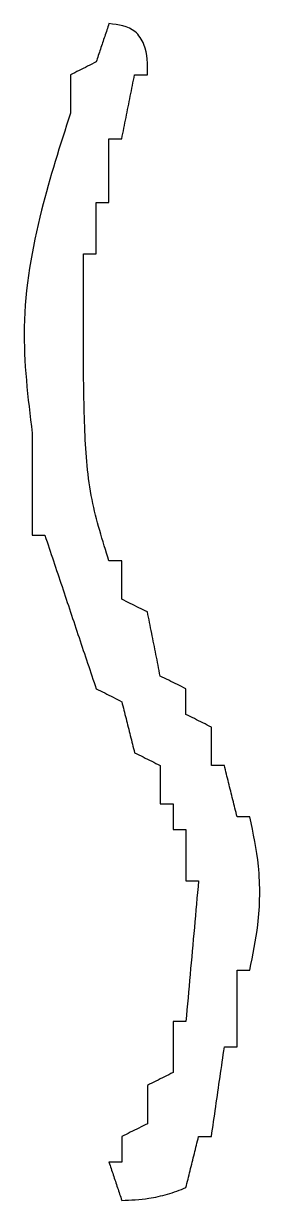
# Model space of a CAD drawing. Extents: x -38 to 63, y 7 to 46.
# Drawn here: x -21.82 to -20.49, y 18.88 to 25.5 of the extents above; entities that cross this region are included whole.
import ezdxf

# ---------------------------------------------------------------- set-up
doc = ezdxf.new("R2010")
doc.units = 0
doc.layers.add('レイヤー_1', color=7, linetype='CONTINUOUS')

msp = doc.modelspace()

# ---------------------------------------------------------------- linework, layer by layer
at = {"layer": 'レイヤー_1', "color": 7}
for points in [[(-21.557633, 25.214632), (-21.557633, 24.998365)], [(-21.197438, 25.214632), (-21.125473, 25.214632)], [(-21.413424, 24.207783), (-21.413424, 24.495174), (-21.341273, 24.495174), (-21.341273, 24.855183), (-21.269589, 24.855183)], [(-21.484922, 23.6316), (-21.484922, 24.207783), (-21.413424, 24.207783)], [(-21.772967, 23.198694), (-21.772967, 22.623725), (-21.701189, 22.623725)], [(-21.269589, 22.263902), (-21.269589, 22.479422), (-21.341273, 22.479422)], [(-20.909113, 21.615755), (-20.909113, 21.760151)], [(-20.693126, 21.328738), (-20.765838, 21.328738), (-20.765838, 21.544164)], [(-21.053695, 21.328738), (-21.053695, 21.112378), (-20.981544, 21.112378), (-20.981544, 20.968542), (-20.909113, 20.968542), (-20.909113, 20.680404), (-20.837989, 20.680404)], [(-20.549757, 21.03948), (-20.621535, 21.03948)], [(-20.693126, 19.744959), (-20.621535, 19.744959), (-20.621535, 20.176746), (-20.549757, 20.176746)], [(-20.909113, 19.888515), (-20.981544, 19.888515), (-20.981544, 19.600657)], [(-21.125473, 19.528693), (-21.125473, 19.313173)], [(-21.269589, 19.240368), (-21.269589, 19.168964), (-21.269589, 19.096719), (-21.341273, 19.096719)], [(-20.837989, 19.240368), (-20.765838, 19.240368)]]:
    msp.add_lwpolyline(points, dxfattribs=at)
for points, knots in [([(-21.341273, 25.502956), (-21.349212, 25.478949), (-21.365092, 25.430925), (-21.389341, 25.35912), (-21.405406, 25.31124), (-21.413424, 25.287343)], [0, 0, 0, 0, 0.075856, 0.151745, 0.227366, 0.227366, 0.227366, 0.227366]), ([(-21.125473, 25.214632), (-21.124595, 25.273054), (-21.123267, 25.361345), (-21.202923, 25.485321), (-21.287568, 25.49611), (-21.341273, 25.502956)], [0, 0, 0, 0, 0.171965, 0.259884, 0.412502, 0.412502, 0.412502, 0.412502]), ([(-21.413424, 25.287343), (-21.429405, 25.279081), (-21.461339, 25.262573), (-21.509422, 25.238356), (-21.541584, 25.222529), (-21.557633, 25.214632)], [0, 0, 0, 0, 0.053971, 0.107845, 0.161506, 0.161506, 0.161506, 0.161506]), ([(-21.269589, 24.855183), (-21.261489, 24.895105), (-21.245285, 24.974965), (-21.221448, 25.094824), (-21.205439, 25.174707), (-21.197438, 25.214632)], [0, 0, 0, 0, 0.122207, 0.244462, 0.366619, 0.366619, 0.366619, 0.366619]), ([(-21.557633, 24.998365), (-21.615531, 24.81808), (-21.741295, 24.426471), (-21.848087, 23.817168), (-21.797074, 23.397174), (-21.772967, 23.198694)], [0, 0, 0, 0, 0.568559, 1.235008, 1.83216, 1.83216, 1.83216, 1.83216]), ([(-21.341273, 22.479422), (-21.377231, 22.59343), (-21.452095, 22.830796), (-21.481623, 23.221159), (-21.48379, 23.490795), (-21.484922, 23.6316)], [0, 0, 0, 0, 0.357535, 0.744392, 1.167205, 1.167205, 1.167205, 1.167205]), ([(-21.701189, 22.623725), (-21.669214, 22.527702), (-21.605304, 22.335778), (-21.50942, 22.047908), (-21.445429, 21.856087), (-21.413424, 21.760151)], [0, 0, 0, 0, 0.303618, 0.606855, 0.910257, 0.910257, 0.910257, 0.910257]), ([(-21.125473, 22.192405), (-21.141429, 22.200305), (-21.173414, 22.216142), (-21.221535, 22.239809), (-21.253556, 22.255864), (-21.269589, 22.263902)], [0, 0, 0, 0, 0.053415, 0.107072, 0.160877, 0.160877, 0.160877, 0.160877]), ([(-21.053695, 21.831929), (-21.061597, 21.87206), (-21.07736, 21.952119), (-21.101442, 22.072246), (-21.117448, 22.152277), (-21.125473, 22.192405)], [0, 0, 0, 0, 0.122705, 0.244787, 0.367553, 0.367553, 0.367553, 0.367553]), ([(-20.909113, 21.760151), (-20.925112, 21.768127), (-20.957176, 21.784112), (-21.00548, 21.807816), (-21.037615, 21.823887), (-21.053695, 21.831929)], [0, 0, 0, 0, 0.05363, 0.107483, 0.161419, 0.161419, 0.161419, 0.161419]), ([(-21.413424, 21.760151), (-21.39733, 21.752243), (-21.365203, 21.736458), (-21.317238, 21.712283), (-21.285487, 21.695791), (-21.269589, 21.687533)], [0, 0, 0, 0, 0.053796, 0.107388, 0.161132, 0.161132, 0.161132, 0.161132]), ([(-21.269589, 21.687533), (-21.26149, 21.655749), (-21.245277, 21.592123), (-21.221341, 21.496328), (-21.205423, 21.432339), (-21.197438, 21.400235)], [0, 0, 0, 0, 0.0984, 0.196975, 0.29622, 0.29622, 0.29622, 0.29622]), ([(-20.765838, 21.544164), (-20.781795, 21.552099), (-20.813685, 21.567955), (-20.861349, 21.592006), (-20.893197, 21.607842), (-20.909113, 21.615755)], [0, 0, 0, 0, 0.053463, 0.106842, 0.160166, 0.160166, 0.160166, 0.160166]), ([(-21.197438, 21.400235), (-21.181417, 21.39228), (-21.1494, 21.376381), (-21.101533, 21.352454), (-21.069613, 21.336629), (-21.053695, 21.328738)], [0, 0, 0, 0, 0.053662, 0.107241, 0.160542, 0.160542, 0.160542, 0.160542]), ([(-20.621535, 21.03948), (-20.629519, 21.071627), (-20.645471, 21.135855), (-20.669425, 21.232252), (-20.685218, 21.296546), (-20.693126, 21.328738)], [0, 0, 0, 0, 0.09937, 0.198539, 0.297986, 0.297986, 0.297986, 0.297986]), ([(-20.549757, 20.176746), (-20.532701, 20.261395), (-20.49383, 20.454309), (-20.488758, 20.747775), (-20.530576, 20.947749), (-20.549757, 21.03948)], [0, 0, 0, 0, 0.258922, 0.590078, 0.870714, 0.870714, 0.870714, 0.870714]), ([(-20.837989, 20.680404), (-20.845828, 20.592456), (-20.861517, 20.416449), (-20.885439, 20.152506), (-20.901224, 19.976483), (-20.909113, 19.888515)], [0, 0, 0, 0, 0.264891, 0.530113, 0.795077, 0.795077, 0.795077, 0.795077]), ([(-20.765838, 19.240368), (-20.75767, 19.296528), (-20.741355, 19.408714), (-20.717203, 19.576923), (-20.70115, 19.688963), (-20.693126, 19.744959)], [0, 0, 0, 0, 0.170252, 0.340097, 0.509803, 0.509803, 0.509803, 0.509803]), ([(-20.981544, 19.600657), (-20.997444, 19.592732), (-21.029368, 19.576821), (-21.077419, 19.552981), (-21.109436, 19.536799), (-21.125473, 19.528693)], [0, 0, 0, 0, 0.053296, 0.107009, 0.160918, 0.160918, 0.160918, 0.160918]), ([(-21.125473, 19.313173), (-21.14143, 19.30507), (-21.173403, 19.288833), (-21.221453, 19.264587), (-21.253544, 19.248441), (-21.269589, 19.240368)], [0, 0, 0, 0, 0.053688, 0.10758, 0.161462, 0.161462, 0.161462, 0.161462]), ([(-20.909113, 18.95335), (-20.901216, 18.985167), (-20.885385, 19.048945), (-20.86154, 19.144584), (-20.845833, 19.208466), (-20.837989, 19.240368)], [0, 0, 0, 0, 0.098345, 0.197143, 0.295699, 0.295699, 0.295699, 0.295699]), ([(-21.341273, 19.096719), (-21.333282, 19.072788), (-21.317301, 19.024933), (-21.293174, 18.95317), (-21.277454, 18.9052), (-21.269589, 18.881199)], [0, 0, 0, 0, 0.07569, 0.15136, 0.227129, 0.227129, 0.227129, 0.227129]), ([(-21.269589, 18.881199), (-21.218791, 18.883739), (-21.131895, 18.888083), (-21.010797, 18.914185), (-20.943097, 18.940261), (-20.909113, 18.95335)], [0, 0, 0, 0, 0.152373, 0.260658, 0.369797, 0.369797, 0.369797, 0.369797])]:
    msp.add_open_spline(points, degree=3, knots=knots, dxfattribs=at)

doc.saveas('drawing.dxf')
